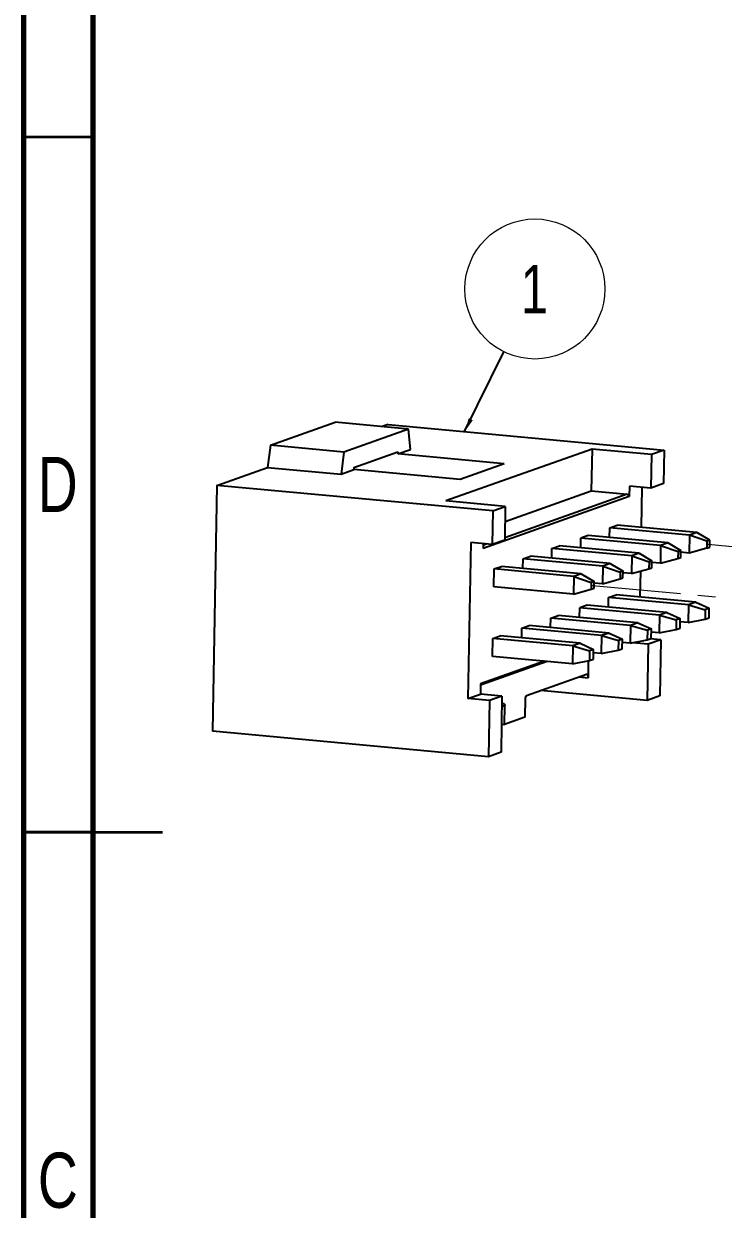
# Model space of a CAD drawing. Header units: millimetres. Extents: x 0 to 205, y 0 to 292.
# Drawn here: x 15 to 65.4, y 121.3 to 206.7 of the extents above; entities that cross this region are included whole.
import ezdxf

# ---------------------------------------------------------------- set-up
doc = ezdxf.new("R2010")
doc.units = ezdxf.units.MM
doc.linetypes.add('PHANTOM', pattern=[12.7, 6.35, -1.27, 1.27, -1.27, 1.27, -1.27])
doc.styles.add('SLDTEXTSTYLE0', font='TXT', dxfattribs={"width": 0.75})
doc.dimstyles.new('SLDDIMSTYLE10', dxfattribs={"dimtxt": 0.18, "dimasz": 1, "dimexe": 0, "dimexo": 0.0625, "dimgap": 0, "dimtad": 0, "dimtih": 1, "dimtoh": 1, "dimdec": 0, "dimrnd": 1e-09, "dimzin": 0, "dimdsep": 46, "dimtxsty": 'Standard', "dimsah": 1, "dimcen": 0.09, "dimadec": 0, "dimazin": 0, "dimtfac": 1, "dimtdec": 0, "dimtofl": 0, "dimtmove": 0, "dimatfit": 3, "dimfxl": 1, "dimfrac": 2, "dimtolj": 1, "dimtzin": 0, "dimarcsym": 0})

# ---------------------------------------------------------------- blocks, each defined once
blk = doc.blocks.new('SW_NOTE_0_4')
at = {"color": 0, "linetype": 'Continuous', "lineweight": 0}
blk.add_circle((2.227, 4.523), 5.041, dxfattribs=at)
at = {"color": 0, "linetype": 'Continuous', "lineweight": 0, "insert": (2.191, 6.259), "char_height": 3.5, "attachment_point": 2, "style": 'SLDTEXTSTYLE0'}
blk.add_mtext('1', dxfattribs=at)

msp = doc.modelspace()

# ---------------------------------------------------------------- linework, layer by layer
at = {"color": 7, "linetype": 'Continuous', "lineweight": 70}
for p, q in [((15, 5), (15, 292)), ((20, 10), (20, 287))]:
    msp.add_line(p, q, dxfattribs=at)
at = {"color": 7, "linetype": 'Continuous', "lineweight": 35}
for p, q in [((20, 198.5), (15, 198.5)), ((15, 148.5), (25, 148.5)), ((20, 148.5), (15, 148.5))]:
    msp.add_line(p, q, dxfattribs=at)
at = {"color": 7, "linetype": 'Continuous', "lineweight": 25}
for p, q in [((32.767, 176.334), (37.434, 177.991)), ((42.723, 177.504), (37.434, 177.991)), ((42.723, 177.504), (38.056, 175.846)), ((41.241, 177.825), (40.827, 177.678)), ((41.241, 177.825), (61.121, 175.992)), ((42.867, 176.036), (42.723, 177.504)), ((32.767, 176.334), (32.57, 174.745)), ((38.056, 175.846), (32.767, 176.334)), ((38.056, 175.846), (37.859, 174.257)), ((38.787, 174.734), (41.944, 175.856)), ((41.944, 175.856), (41.947, 175.71)), ((41.947, 175.71), (42.867, 176.036)), ((55.933, 176.067), (45.402, 172.326)), ((55.933, 176.067), (55.88, 173.061)), ((60.218, 175.672), (55.933, 176.067)), ((61.121, 175.992), (60.218, 175.672)), ((61.121, 175.992), (61.079, 173.577)), ((49.607, 175.003), (41.947, 175.71)), ((49.607, 175.003), (46.439, 173.878)), ((60.218, 175.672), (60.176, 173.257)), ((28.907, 173.444), (32.57, 174.745)), ((32.57, 174.745), (37.859, 174.257)), ((37.859, 174.257), (38.779, 174.584)), ((38.787, 174.734), (38.779, 174.584)), ((46.439, 173.878), (38.779, 174.584)), ((28.907, 173.444), (28.598, 155.749)), ((48.786, 171.611), (28.907, 173.444)), ((58.626, 173.4), (58.613, 172.658)), ((60.176, 173.257), (58.626, 173.4)), ((59.521, 173.317), (59.471, 170.422)), ((61.079, 173.577), (60.176, 173.257)), ((58.613, 172.658), (48.083, 168.917)), ((58.477, 172.821), (49.649, 169.685)), ((49.669, 170.854), (55.88, 173.061)), ((55.88, 173.061), (58.477, 172.821)), ((58.613, 172.658), (58.477, 172.821)), ((49.688, 171.931), (45.402, 172.326)), ((48.786, 171.611), (48.744, 169.195)), ((48.786, 171.611), (49.688, 171.931)), ((49.688, 171.931), (49.646, 169.516)), ((55.667, 169.84), (55.134, 169.651)), ((61.412, 169.311), (55.667, 169.84)), ((57.205, 169.699), (57.217, 170.391)), ((57.217, 170.391), (57.75, 170.58)), ((62.962, 169.861), (57.217, 170.391)), ((63.495, 170.051), (57.75, 170.58)), ((62.962, 169.861), (62.939, 168.58)), ((63.495, 170.051), (62.962, 169.861)), ((64.213, 169.424), (62.962, 169.861)), ((64.418, 169.497), (63.495, 170.051)), ((47.194, 169.338), (46.998, 158.101)), ((48.744, 169.195), (47.194, 169.338)), ((48.089, 169.256), (48.083, 168.917)), ((48.368, 169.23), (48.087, 169.13)), ((49.646, 169.516), (48.744, 169.195)), ((53.05, 168.911), (53.584, 169.1)), ((59.328, 168.571), (53.584, 169.1)), ((55.121, 168.959), (55.134, 169.651)), ((60.878, 169.121), (55.134, 169.651)), ((60.878, 169.121), (60.856, 167.84)), ((61.412, 169.311), (60.878, 169.121)), ((60.878, 169.121), (62.13, 168.684)), ((61.412, 169.311), (62.335, 168.757)), ((64.213, 169.424), (64.204, 168.932)), ((64.204, 168.932), (64.409, 169.004)), ((64.418, 169.497), (64.213, 169.424)), ((64.409, 169.004), (64.418, 169.497)), ((50.955, 167.479), (50.967, 168.171)), ((50.967, 168.171), (51.5, 168.36)), ((56.712, 167.641), (50.967, 168.171)), ((57.245, 167.831), (51.5, 168.36)), ((53.038, 168.219), (53.05, 168.911)), ((58.795, 168.381), (53.05, 168.911)), ((58.795, 168.381), (58.773, 167.1)), ((59.328, 168.571), (58.795, 168.381)), ((58.795, 168.381), (60.047, 167.944)), ((59.328, 168.571), (60.252, 168.017)), ((60.856, 167.84), (62.121, 168.192)), ((62.13, 168.684), (62.121, 168.192)), ((62.121, 168.192), (62.326, 168.264)), ((62.335, 168.757), (62.13, 168.684)), ((62.326, 168.264), (62.335, 168.757)), ((62.939, 168.58), (62.333, 168.636)), ((64.204, 168.932), (62.939, 168.58)), ((48.862, 166.15), (48.884, 167.431)), ((48.884, 167.431), (49.417, 167.62)), ((54.629, 166.901), (48.884, 167.431)), ((55.162, 167.091), (49.417, 167.62)), ((56.712, 167.641), (56.69, 166.36)), ((57.245, 167.831), (56.712, 167.641)), ((56.712, 167.641), (57.964, 167.204)), ((57.245, 167.831), (58.169, 167.277)), ((58.169, 167.277), (57.964, 167.204)), ((58.16, 166.784), (58.169, 167.277)), ((58.773, 167.1), (60.038, 167.452)), ((59.416, 167.279), (59.383, 165.414)), ((60.047, 167.944), (60.038, 167.452)), ((60.038, 167.452), (60.243, 167.524)), ((60.252, 168.017), (60.047, 167.944)), ((60.243, 167.524), (60.252, 168.017)), ((60.856, 167.84), (60.25, 167.896)), ((54.629, 166.901), (54.607, 165.62)), ((55.162, 167.091), (54.629, 166.901)), ((54.629, 166.901), (55.881, 166.464)), ((55.162, 167.091), (56.086, 166.537)), ((55.881, 166.464), (55.872, 165.972)), ((56.086, 166.537), (55.881, 166.464)), ((56.077, 166.044), (56.086, 166.537)), ((56.69, 166.36), (56.084, 166.416)), ((56.69, 166.36), (57.955, 166.712)), ((57.964, 167.204), (57.955, 166.712)), ((57.955, 166.712), (58.16, 166.784)), ((58.773, 167.1), (58.167, 167.156)), ((54.607, 165.62), (48.862, 166.15)), ((54.607, 165.62), (55.872, 165.972)), ((55.872, 165.972), (56.077, 166.044)), ((57.129, 165.383), (57.662, 165.573)), ((63.407, 165.043), (57.662, 165.573)), ((55.579, 164.833), (55.046, 164.643)), ((61.324, 164.303), (55.579, 164.833)), ((57.117, 164.691), (57.129, 165.383)), ((62.874, 164.854), (57.129, 165.383)), ((62.874, 164.854), (62.852, 163.572)), ((63.407, 165.043), (62.874, 164.854)), ((62.874, 164.854), (64.086, 164.501)), ((63.407, 165.043), (64.373, 164.603)), ((52.951, 163.211), (52.963, 163.903)), ((52.963, 163.903), (53.496, 164.093)), ((58.708, 163.374), (52.963, 163.903)), ((59.241, 163.563), (53.496, 164.093)), ((55.034, 163.951), (55.046, 164.643)), ((60.791, 164.114), (55.046, 164.643)), ((60.791, 164.114), (60.769, 162.832)), ((61.324, 164.303), (60.791, 164.114)), ((60.791, 164.114), (62.003, 163.761)), ((61.324, 164.303), (62.29, 163.863)), ((62.29, 163.863), (62.003, 163.761)), ((62.278, 163.173), (62.29, 163.863)), ((64.086, 164.501), (64.074, 163.811)), ((64.074, 163.811), (64.361, 163.913)), ((64.373, 164.603), (64.086, 164.501)), ((64.361, 163.913), (64.373, 164.603)), ((50.868, 162.471), (50.88, 163.163)), ((50.88, 163.163), (51.413, 163.353)), ((56.625, 162.634), (50.88, 163.163)), ((57.158, 162.823), (51.413, 163.353)), ((58.708, 163.374), (58.686, 162.092)), ((59.241, 163.563), (58.708, 163.374)), ((58.708, 163.374), (59.92, 163.021)), ((59.241, 163.563), (60.207, 163.123)), ((59.92, 163.021), (59.908, 162.331)), ((60.207, 163.123), (59.92, 163.021)), ((60.195, 162.433), (60.207, 163.123)), ((60.769, 162.832), (61.991, 163.071)), ((62.003, 163.761), (61.991, 163.071)), ((61.991, 163.071), (62.278, 163.173)), ((62.852, 163.572), (62.286, 163.624)), ((62.852, 163.572), (64.074, 163.811)), ((48.775, 161.142), (48.797, 162.423)), ((48.797, 162.423), (49.33, 162.613)), ((54.542, 161.894), (48.797, 162.423)), ((55.075, 162.083), (49.33, 162.613)), ((56.625, 162.634), (56.603, 161.352)), ((57.158, 162.823), (56.625, 162.634)), ((56.625, 162.634), (57.837, 162.281)), ((57.158, 162.823), (58.124, 162.383)), ((57.837, 162.281), (57.825, 161.591)), ((58.124, 162.383), (57.837, 162.281)), ((58.112, 161.693), (58.124, 162.383)), ((58.686, 162.092), (58.12, 162.144)), ((58.686, 162.092), (59.908, 162.331)), ((59.98, 162.019), (58.847, 162.124)), ((59.908, 162.331), (60.195, 162.433)), ((60.883, 162.34), (59.98, 162.019)), ((60.883, 162.34), (60.129, 162.409)), ((60.769, 162.832), (60.203, 162.884)), ((60.883, 162.34), (60.812, 158.298)), ((54.542, 161.894), (54.52, 160.612)), ((55.075, 162.083), (54.542, 161.894)), ((54.542, 161.894), (55.754, 161.541)), ((55.075, 162.083), (56.041, 161.643)), ((55.754, 161.541), (55.742, 160.851)), ((56.041, 161.643), (55.754, 161.541)), ((56.029, 160.953), (56.041, 161.643)), ((56.603, 161.352), (56.037, 161.404)), ((56.603, 161.352), (57.825, 161.591)), ((57.825, 161.591), (58.112, 161.693)), ((59.98, 162.019), (59.91, 157.978)), ((52.708, 160.779), (47.911, 159.075)), ((52.513, 160.797), (47.913, 159.163)), ((54.52, 160.612), (48.775, 161.142)), ((54.52, 160.612), (55.742, 160.851)), ((55.667, 160.836), (55.646, 159.605)), ((55.742, 160.851), (56.029, 160.953)), ((51.206, 158.322), (55.528, 159.857)), ((54.989, 159.666), (55.646, 159.605)), ((47.913, 159.163), (47.9, 158.421)), ((46.998, 158.101), (47.9, 158.421)), ((48.548, 157.958), (46.998, 158.101)), ((49.45, 158.278), (47.9, 158.421)), ((48.548, 157.958), (48.477, 153.916)), ((49.45, 158.278), (48.548, 157.958)), ((49.45, 158.278), (49.38, 154.237)), ((51.12, 158.095), (51.097, 156.765)), ((59.91, 157.978), (52.231, 158.686)), ((60.812, 158.298), (59.91, 157.978)), ((49.438, 157.59), (49.644, 157.571)), ((49.44, 157.694), (49.565, 157.739)), ((49.621, 156.24), (49.644, 157.571)), ((49.415, 156.259), (49.621, 156.24)), ((51.097, 156.765), (49.621, 156.24)), ((48.477, 153.916), (28.598, 155.749)), ((49.38, 154.237), (48.477, 153.916))]:
    msp.add_line(p, q, dxfattribs=at)
at = {"color": 7, "linetype": 'PHANTOM', "lineweight": 18}
for p, q in [((64.311, 169.214), (67.048, 168.962)), ((55.979, 166.254), (66.983, 165.24))]:
    msp.add_line(p, q, dxfattribs=at)
at = {"color": 7, "linetype": 'Continuous', "lineweight": 25, "flags": 128}
for points in [[(55.528, 159.857), (55.552, 159.86), (55.574, 159.851), (55.595, 159.831), (55.613, 159.801), (55.628, 159.762), (55.638, 159.715), (55.644, 159.662), (55.646, 159.605)], [(49.565, 157.739), (49.581, 157.741), (49.597, 157.735), (49.61, 157.722), (49.622, 157.702), (49.632, 157.676), (49.639, 157.644), (49.643, 157.609), (49.644, 157.571)]]:
    msp.add_lwpolyline(points, dxfattribs=at)
at = {"color": 7, "linetype": 'Continuous', "lineweight": 25}
msp.add_arc((51.383, 158.125), 0.265, 132.1502, 186.47481, dxfattribs=at)

# ---------------------------------------------------------------- block references
at = {"color": 7, "linetype": 'Continuous', "lineweight": 0}
msp.add_blockref('SW_NOTE_0_4', (49.589, 183.061), dxfattribs=at)

# ---------------------------------------------------------------- texts
at = {"color": 7, "linetype": 'Continuous', "lineweight": 0, "char_height": 3.969, "attachment_point": 2, "style": 'SLDTEXTSTYLE0'}
for s, insert in [('D', (17.453, 175.501)), ('C', (17.459, 125.426))]:
    msp.add_mtext(s, dxfattribs=dict(at, insert=insert))

# ---------------------------------------------------------------- leaders
at = {"color": 7, "linetype": 'Continuous', "lineweight": 0}
msp.add_leader([(46.761, 177.316), (49.589, 183.061)], dimstyle='SLDDIMSTYLE10', dxfattribs=at)

doc.saveas('drawing.dxf')
